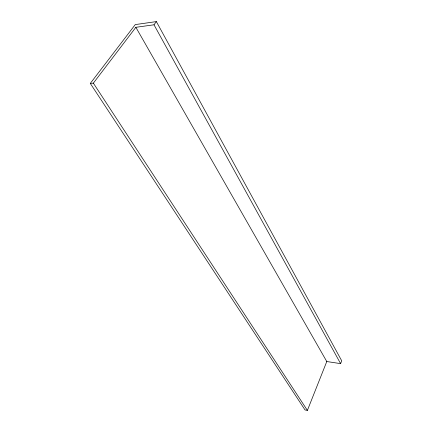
<?xml version="1.0" encoding="UTF-8"?>
<svg xmlns="http://www.w3.org/2000/svg" width="432" height="432" viewBox="0 0 432 432"><rect width="100%" height="100%" fill="white"/><g stroke="black" fill="none" stroke-linecap="round" stroke-linejoin="round"><path stroke-width="0.65" d="M326.776 361.53L340.605 363.636L341.701 360.785L156.362 21.6L135.27 24.592L90.299 83.419L305.035 409.941L307.395 410.4L326.776 361.53L135.869 27.308L153.997 24.791L156.362 21.6M90.299 83.419L93.355 83.144L135.869 27.308M93.355 83.144L307.395 410.4M153.997 24.791L340.605 363.636"/></g></svg>
